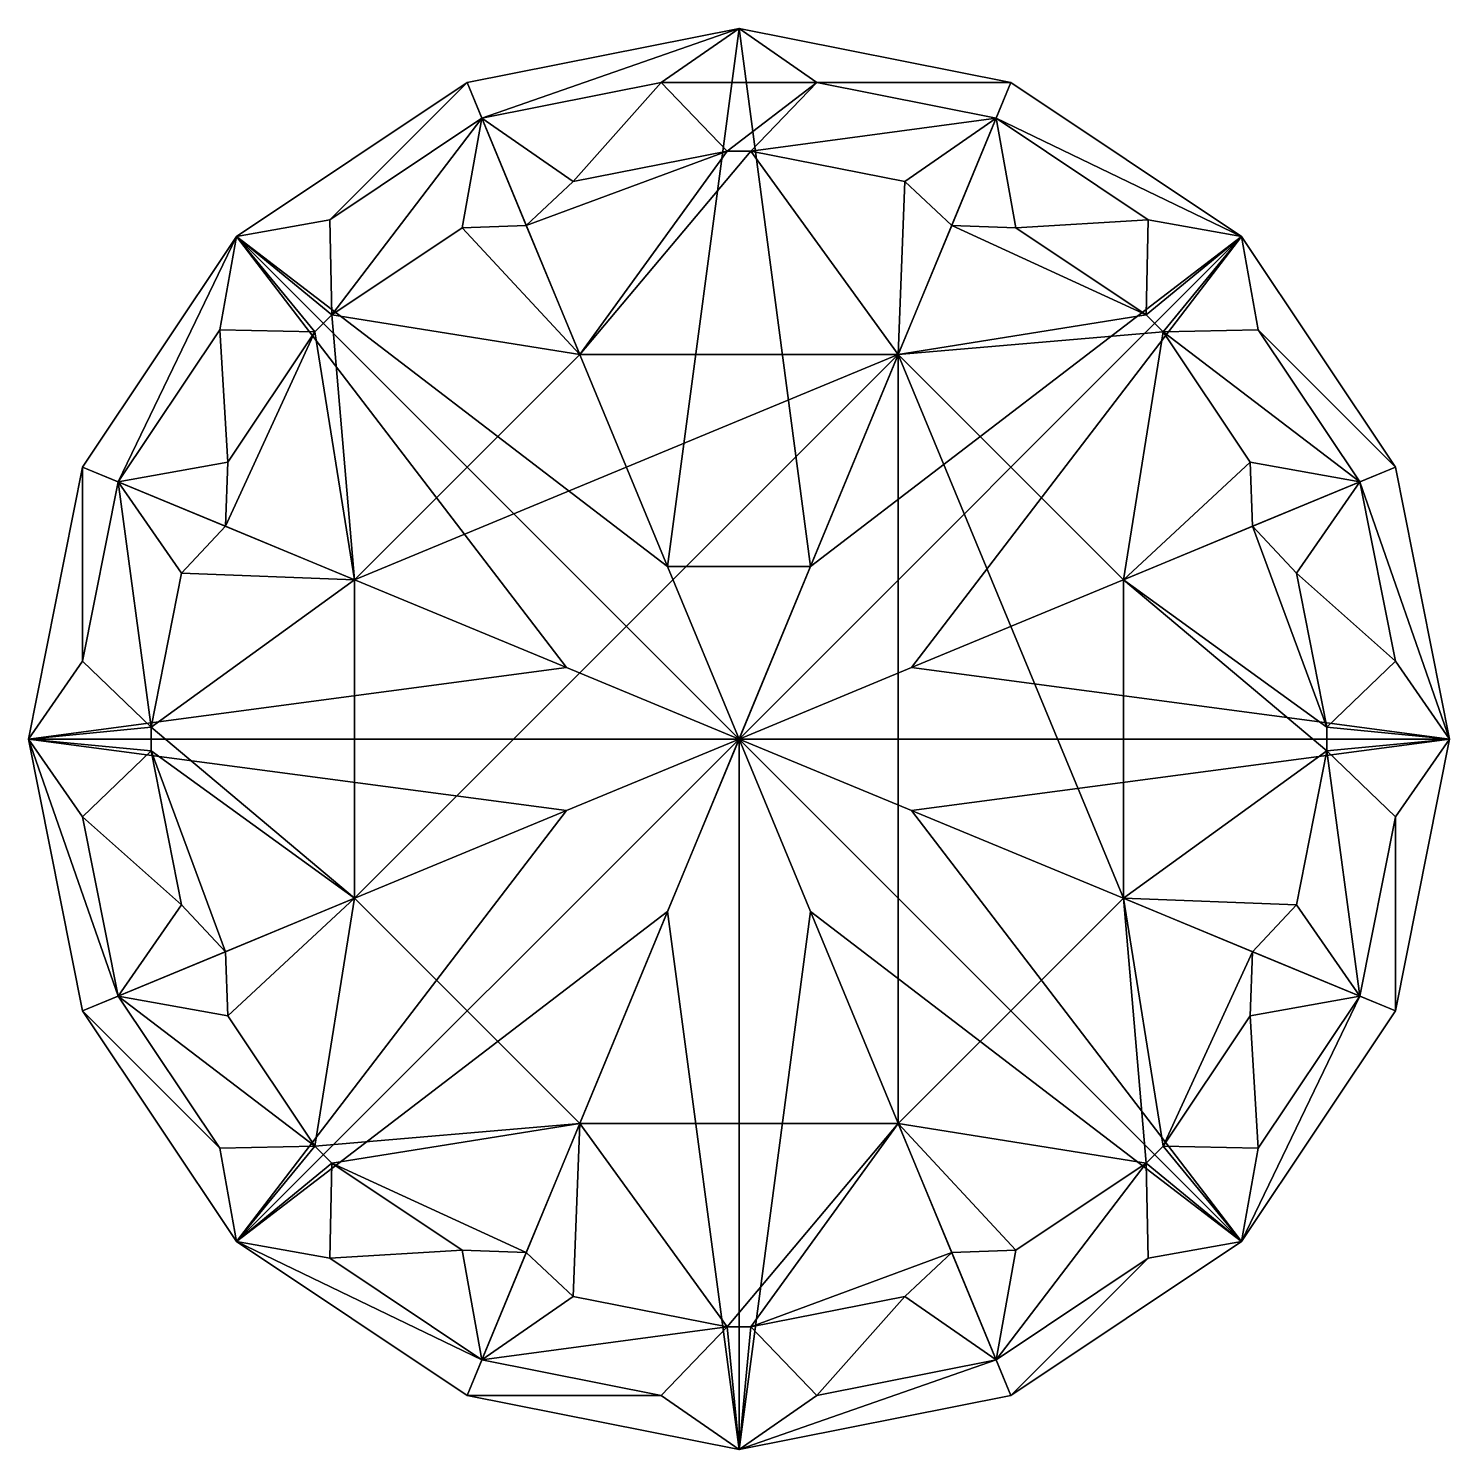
# Model space of a CAD drawing. Extents: x -1.02 to 1.02, y -1.02 to 1.02.
import ezdxf

# ---------------------------------------------------------------- set-up
doc = ezdxf.new("R2010")
doc.units = 0
doc.layers.add('GEM', color=15, linetype='CONTINUOUS')

msp = doc.modelspace()

# ---------------------------------------------------------------- linework, layer by layer
at = {"layer": 'GEM', "color": 0}
for points in [[(-0.102609, 0.24772, -0.694808), (-0.390337, 0.942357, -0.069428), (0, 1.02, -0.069428)], [(0, 1.02), (0, 1.02, -0.069428), (-0.390337, 0.942357, -0.069428)], [(0, 1.02), (-0.390337, 0.942357, -0.069428), (-0.390337, 0.942357)], [(0, 1.02), (-0.390337, 0.942357), (-0.369176, 0.891269, 0.102)], [(0, 1.02), (-0.369176, 0.891269, 0.102), (-0.111655, 0.942494, 0.102)], [(0.111655, 0.942494, 0.102), (0, 1.02), (-0.111655, 0.942494, 0.102)], [(-0.102609, 0.24772, -0.694808), (0, 1.02, -0.069428), (0.102609, 0.24772, -0.694808)], [(0.390337, 0.942357, -0.069428), (0.102609, 0.24772, -0.694808), (0, 1.02, -0.069428)], [(0, 1.02, -0.069428), (0, 1.02), (0.390337, 0.942357)], [(0, 1.02, -0.069428), (0.390337, 0.942357), (0.390337, 0.942357, -0.069428)], [(0.390337, 0.942357), (0, 1.02), (0.111655, 0.942494, 0.102)], [(-0.390337, 0.942357, -0.069428), (-0.102609, 0.24772, -0.694808), (-0.721249, 0.721249, -0.069428)], [(-0.390337, 0.942357, -0.069428), (-0.721249, 0.721249, -0.069428), (-0.721249, 0.721249)], [(-0.390337, 0.942357, -0.069428), (-0.721249, 0.721249), (-0.390337, 0.942357)], [(-0.390337, 0.942357), (-0.721249, 0.721249), (-0.587492, 0.745396, 0.102)], [(-0.390337, 0.942357), (-0.587492, 0.745396, 0.102), (-0.369176, 0.891269, 0.102)], [(-0.111655, 0.942494, 0.102), (-0.369176, 0.891269, 0.102), (-0.237906, 0.800074, 0.231633)], [(-0.111655, 0.942494, 0.102), (-0.237906, 0.800074, 0.231633), (-0.017125, 0.84399, 0.231633)], [(0.111655, 0.942494, 0.102), (-0.111655, 0.942494, 0.102), (-0.017125, 0.84399, 0.231633)], [(0.111655, 0.942494, 0.102), (-0.017125, 0.84399, 0.231633), (0.017125, 0.84399, 0.231633)], [(0.369176, 0.891269, 0.102), (0.111655, 0.942494, 0.102), (0.017125, 0.84399, 0.231633)], [(0.102609, 0.24772, -0.694808), (0.390337, 0.942357, -0.069428), (0.721249, 0.721249, -0.069428)], [(0.390337, 0.942357), (0.111655, 0.942494, 0.102), (0.369176, 0.891269, 0.102)], [(0.721249, 0.721249), (0.390337, 0.942357), (0.369176, 0.891269, 0.102)], [(0.721249, 0.721249, -0.069428), (0.390337, 0.942357, -0.069428), (0.390337, 0.942357)], [(0.721249, 0.721249, -0.069428), (0.390337, 0.942357), (0.721249, 0.721249)], [(-0.369176, 0.891269, 0.102), (-0.587492, 0.745396, 0.102), (-0.584682, 0.6089, 0.231633)], [(-0.369176, 0.891269, 0.102), (-0.584682, 0.6089, 0.231633), (-0.397512, 0.733963, 0.231633)], [(-0.369176, 0.891269, 0.102), (-0.397512, 0.733963, 0.231633), (-0.305363, 0.737212, 0.269793)], [(-0.237906, 0.800074, 0.231633), (-0.369176, 0.891269, 0.102), (-0.305363, 0.737212, 0.269793)], [(0.369176, 0.891269, 0.102), (0.017125, 0.84399, 0.231633), (0.237906, 0.800074, 0.231633)], [(0.369176, 0.891269, 0.102), (0.237906, 0.800074, 0.231633), (0.305363, 0.737212, 0.269793)], [(0.397512, 0.733963, 0.231633), (0.369176, 0.891269, 0.102), (0.305363, 0.737212, 0.269793)], [(0.721249, 0.721249), (0.369176, 0.891269, 0.102), (0.587492, 0.745396, 0.102)], [(0.587492, 0.745396, 0.102), (0.369176, 0.891269, 0.102), (0.397512, 0.733963, 0.231633)], [(-0.017125, 0.84399, 0.231633), (-0.237906, 0.800074, 0.231633), (-0.305363, 0.737212, 0.269793)], [(-0.017125, 0.84399, 0.231633), (-0.305363, 0.737212, 0.269793), (-0.228617, 0.55193, 0.424577)], [(0.017125, 0.84399, 0.231633), (-0.017125, 0.84399, 0.231633), (-0.228617, 0.55193, 0.424577)], [(0.017125, 0.84399, 0.231633), (-0.228617, 0.55193, 0.424577), (0.228617, 0.55193, 0.424577)], [(0.237906, 0.800074, 0.231633), (0.017125, 0.84399, 0.231633), (0.228617, 0.55193, 0.424577)], [(0.237906, 0.800074, 0.231633), (0.228617, 0.55193, 0.424577), (0.305363, 0.737212, 0.269793)], [(-0.721249, 0.721249), (-0.584682, 0.6089, 0.231633), (-0.587492, 0.745396, 0.102)], [(-0.397512, 0.733963, 0.231633), (-0.228617, 0.55193, 0.424577), (-0.305363, 0.737212, 0.269793)], [(0.584682, 0.6089, 0.231633), (0.305363, 0.737212, 0.269793), (0.228617, 0.55193, 0.424577)], [(0.584682, 0.6089, 0.231633), (0.397512, 0.733963, 0.231633), (0.305363, 0.737212, 0.269793)], [(0.587492, 0.745396, 0.102), (0.397512, 0.733963, 0.231633), (0.584682, 0.6089, 0.231633)], [(0.721249, 0.721249), (0.587492, 0.745396, 0.102), (0.584682, 0.6089, 0.231633)], [(-0.24772, 0.102609, -0.694808), (-0.942357, 0.390337, -0.069428), (-0.721249, 0.721249, -0.069428)], [(-0.721249, 0.721249, -0.069428), (-0.942357, 0.390337, -0.069428), (-0.942357, 0.390337)], [(-0.721249, 0.721249, -0.069428), (-0.942357, 0.390337), (-0.721249, 0.721249)], [(-0.721249, 0.721249), (-0.942357, 0.390337), (-0.891269, 0.369176, 0.102)], [(-0.721249, 0.721249), (-0.891269, 0.369176, 0.102), (-0.745396, 0.587492, 0.102)], [(-0.721249, 0.721249), (-0.745396, 0.587492, 0.102), (-0.6089, 0.584682, 0.231633)], [(-0.721249, 0.721249, -0.069428), (-0.102609, 0.24772, -0.694808), (0, 0, -0.895408)], [(-0.721249, 0.721249, -0.069428), (0, 0, -0.895408), (-0.24772, 0.102609, -0.694808)], [(-0.721249, 0.721249), (-0.6089, 0.584682, 0.231633), (-0.584682, 0.6089, 0.231633)], [(-0.397512, 0.733963, 0.231633), (-0.584682, 0.6089, 0.231633), (-0.228617, 0.55193, 0.424577)], [(0.721249, 0.721249, -0.069428), (0.24772, 0.102609, -0.694808), (0, 0, -0.895408)], [(0.721249, 0.721249, -0.069428), (0, 0, -0.895408), (0.102609, 0.24772, -0.694808)], [(0.942357, 0.390337, -0.069428), (0.24772, 0.102609, -0.694808), (0.721249, 0.721249, -0.069428)], [(0.721249, 0.721249), (0.584682, 0.6089, 0.231633), (0.6089, 0.584682, 0.231633)], [(0.721249, 0.721249), (0.6089, 0.584682, 0.231633), (0.745396, 0.587492, 0.102)], [(0.942357, 0.390337, -0.069428), (0.721249, 0.721249, -0.069428), (0.721249, 0.721249)], [(0.942357, 0.390337, -0.069428), (0.721249, 0.721249), (0.942357, 0.390337)], [(0.942357, 0.390337), (0.721249, 0.721249), (0.745396, 0.587492, 0.102)], [(-0.584682, 0.6089, 0.231633), (-0.6089, 0.584682, 0.231633), (-0.55193, 0.228617, 0.424577)], [(-0.584682, 0.6089, 0.231633), (-0.55193, 0.228617, 0.424577), (-0.228617, 0.55193, 0.424577)], [(0.6089, 0.584682, 0.231633), (0.584682, 0.6089, 0.231633), (0.228617, 0.55193, 0.424577)], [(-0.745396, 0.587492, 0.102), (-0.891269, 0.369176, 0.102), (-0.733963, 0.397512, 0.231633)], [(-0.745396, 0.587492, 0.102), (-0.733963, 0.397512, 0.231633), (-0.6089, 0.584682, 0.231633)], [(-0.6089, 0.584682, 0.231633), (-0.733963, 0.397512, 0.231633), (-0.737212, 0.305363, 0.269793)], [(-0.6089, 0.584682, 0.231633), (-0.737212, 0.305363, 0.269793), (-0.55193, 0.228617, 0.424577)], [(0.6089, 0.584682, 0.231633), (0.228617, 0.55193, 0.424577), (0.55193, 0.228617, 0.424577)], [(0.733963, 0.397512, 0.231633), (0.6089, 0.584682, 0.231633), (0.55193, 0.228617, 0.424577)], [(0.891269, 0.369176, 0.102), (0.745396, 0.587492, 0.102), (0.6089, 0.584682, 0.231633)], [(0.891269, 0.369176, 0.102), (0.6089, 0.584682, 0.231633), (0.733963, 0.397512, 0.231633)], [(0.942357, 0.390337), (0.745396, 0.587492, 0.102), (0.891269, 0.369176, 0.102)], [(0.228617, 0.55193, 0.424577), (-0.228617, 0.55193, 0.424577), (-0.55193, 0.228617, 0.424577)], [(0.228617, 0.55193, 0.424577), (-0.55193, 0.228617, 0.424577), (-0.55193, -0.228617, 0.424577)], [(0.228617, 0.55193, 0.424577), (-0.55193, -0.228617, 0.424577), (-0.228617, -0.55193, 0.424577)], [(0.228617, 0.55193, 0.424577), (-0.228617, -0.55193, 0.424577), (0.228617, -0.55193, 0.424577)], [(0.228617, 0.55193, 0.424577), (0.228617, -0.55193, 0.424577), (0.55193, -0.228617, 0.424577)], [(0.228617, 0.55193, 0.424577), (0.55193, -0.228617, 0.424577), (0.55193, 0.228617, 0.424577)], [(-0.942357, 0.390337, -0.069428), (-0.24772, 0.102609, -0.694808), (-1.02, 0, -0.069428)], [(-1.02, 0, -0.069428), (-1.02, 0), (-0.942357, 0.390337)], [(-1.02, 0, -0.069428), (-0.942357, 0.390337), (-0.942357, 0.390337, -0.069428)], [(-0.942357, 0.390337), (-1.02, 0), (-0.942494, 0.111655, 0.102)], [(-0.942357, 0.390337), (-0.942494, 0.111655, 0.102), (-0.891269, 0.369176, 0.102)], [(-0.733963, 0.397512, 0.231633), (-0.891269, 0.369176, 0.102), (-0.737212, 0.305363, 0.269793)], [(0.24772, 0.102609, -0.694808), (0.942357, 0.390337, -0.069428), (1.02, 0, -0.069428)], [(0.733963, 0.397512, 0.231633), (0.55193, 0.228617, 0.424577), (0.737212, 0.305363, 0.269793)], [(0.891269, 0.369176, 0.102), (0.733963, 0.397512, 0.231633), (0.737212, 0.305363, 0.269793)], [(1.02, 0), (0.942357, 0.390337), (0.891269, 0.369176, 0.102)], [(1.02, 0), (1.02, 0, -0.069428), (0.942357, 0.390337, -0.069428)], [(1.02, 0), (0.942357, 0.390337, -0.069428), (0.942357, 0.390337)], [(-0.891269, 0.369176, 0.102), (-0.942494, 0.111655, 0.102), (-0.84399, 0.017125, 0.231633)], [(-0.891269, 0.369176, 0.102), (-0.84399, 0.017125, 0.231633), (-0.800074, 0.237906, 0.231633)], [(-0.891269, 0.369176, 0.102), (-0.800074, 0.237906, 0.231633), (-0.737212, 0.305363, 0.269793)], [(0.800074, 0.237906, 0.231633), (0.891269, 0.369176, 0.102), (0.737212, 0.305363, 0.269793)], [(0.942494, 0.111655, 0.102), (0.891269, 0.369176, 0.102), (0.800074, 0.237906, 0.231633)], [(1.02, 0), (0.891269, 0.369176, 0.102), (0.942494, 0.111655, 0.102)], [(-0.800074, 0.237906, 0.231633), (-0.55193, 0.228617, 0.424577), (-0.737212, 0.305363, 0.269793)], [(0.84399, 0.017125, 0.231633), (0.737212, 0.305363, 0.269793), (0.55193, 0.228617, 0.424577)], [(0.84399, 0.017125, 0.231633), (0.800074, 0.237906, 0.231633), (0.737212, 0.305363, 0.269793)], [(-0.102609, 0.24772, -0.694808), (0.102609, 0.24772, -0.694808), (0, 0, -0.895408)], [(-0.800074, 0.237906, 0.231633), (-0.84399, 0.017125, 0.231633), (-0.55193, 0.228617, 0.424577)], [(-0.84399, 0.017125, 0.231633), (-0.55193, -0.228617, 0.424577), (-0.55193, 0.228617, 0.424577)], [(0.84399, -0.017125, 0.231633), (0.84399, 0.017125, 0.231633), (0.55193, 0.228617, 0.424577)], [(0.84399, -0.017125, 0.231633), (0.55193, 0.228617, 0.424577), (0.55193, -0.228617, 0.424577)], [(0.942494, 0.111655, 0.102), (0.800074, 0.237906, 0.231633), (0.84399, 0.017125, 0.231633)], [(-1.02, 0), (-0.84399, 0.017125, 0.231633), (-0.942494, 0.111655, 0.102)], [(-1.02, 0, -0.069428), (-0.24772, 0.102609, -0.694808), (0, 0, -0.895408)], [(1.02, 0, -0.069428), (0, 0, -0.895408), (0.24772, 0.102609, -0.694808)], [(1.02, 0), (0.942494, 0.111655, 0.102), (0.84399, 0.017125, 0.231633)], [(-1.02, 0), (-0.84399, -0.017125, 0.231633), (-0.84399, 0.017125, 0.231633)], [(-0.24772, -0.102609, -0.694808), (-0.942357, -0.390337, -0.069428), (-1.02, 0, -0.069428)], [(-1.02, 0), (-1.02, 0, -0.069428), (-0.942357, -0.390337, -0.069428)], [(-1.02, 0), (-0.942357, -0.390337, -0.069428), (-0.942357, -0.390337)], [(-1.02, 0, -0.069428), (0, 0, -0.895408), (-0.24772, -0.102609, -0.694808)], [(-1.02, 0), (-0.942357, -0.390337), (-0.891269, -0.369176, 0.102)], [(-1.02, 0), (-0.891269, -0.369176, 0.102), (-0.942494, -0.111655, 0.102)], [(-1.02, 0), (-0.942494, -0.111655, 0.102), (-0.84399, -0.017125, 0.231633)], [(-0.84399, 0.017125, 0.231633), (-0.84399, -0.017125, 0.231633), (-0.55193, -0.228617, 0.424577)], [(-0.721249, -0.721249, -0.069428), (-0.24772, -0.102609, -0.694808), (0, 0, -0.895408)], [(-0.721249, -0.721249, -0.069428), (0, 0, -0.895408), (-0.102609, -0.24772, -0.694808)], [(0, -1.02, -0.069428), (-0.102609, -0.24772, -0.694808), (0, 0, -0.895408)], [(0, -1.02, -0.069428), (0, 0, -0.895408), (0.102609, -0.24772, -0.694808)], [(0.721249, -0.721249, -0.069428), (0.102609, -0.24772, -0.694808), (0, 0, -0.895408)], [(0.721249, -0.721249, -0.069428), (0, 0, -0.895408), (0.24772, -0.102609, -0.694808)], [(1.02, 0, -0.069428), (0.24772, -0.102609, -0.694808), (0, 0, -0.895408)], [(0.942357, -0.390337, -0.069428), (0.24772, -0.102609, -0.694808), (1.02, 0, -0.069428)], [(1.02, 0), (0.84399, 0.017125, 0.231633), (0.84399, -0.017125, 0.231633)], [(1.02, 0), (0.84399, -0.017125, 0.231633), (0.942494, -0.111655, 0.102)], [(1.02, 0, -0.069428), (1.02, 0), (0.942357, -0.390337)], [(1.02, 0, -0.069428), (0.942357, -0.390337), (0.942357, -0.390337, -0.069428)], [(0.942357, -0.390337), (1.02, 0), (0.942494, -0.111655, 0.102)], [(-0.942494, -0.111655, 0.102), (-0.800074, -0.237906, 0.231633), (-0.84399, -0.017125, 0.231633)], [(-0.84399, -0.017125, 0.231633), (-0.800074, -0.237906, 0.231633), (-0.737212, -0.305363, 0.269793)], [(-0.84399, -0.017125, 0.231633), (-0.737212, -0.305363, 0.269793), (-0.55193, -0.228617, 0.424577)], [(0.800074, -0.237906, 0.231633), (0.84399, -0.017125, 0.231633), (0.55193, -0.228617, 0.424577)], [(0.891269, -0.369176, 0.102), (0.84399, -0.017125, 0.231633), (0.800074, -0.237906, 0.231633)], [(0.891269, -0.369176, 0.102), (0.942494, -0.111655, 0.102), (0.84399, -0.017125, 0.231633)], [(-0.942494, -0.111655, 0.102), (-0.891269, -0.369176, 0.102), (-0.800074, -0.237906, 0.231633)], [(-0.942357, -0.390337, -0.069428), (-0.24772, -0.102609, -0.694808), (-0.721249, -0.721249, -0.069428)], [(0.24772, -0.102609, -0.694808), (0.942357, -0.390337, -0.069428), (0.721249, -0.721249, -0.069428)], [(0.942357, -0.390337), (0.942494, -0.111655, 0.102), (0.891269, -0.369176, 0.102)], [(-0.800074, -0.237906, 0.231633), (-0.891269, -0.369176, 0.102), (-0.737212, -0.305363, 0.269793)], [(-0.733963, -0.397512, 0.231633), (-0.55193, -0.228617, 0.424577), (-0.737212, -0.305363, 0.269793)], [(-0.733963, -0.397512, 0.231633), (-0.6089, -0.584682, 0.231633), (-0.55193, -0.228617, 0.424577)], [(-0.6089, -0.584682, 0.231633), (-0.228617, -0.55193, 0.424577), (-0.55193, -0.228617, 0.424577)], [(0.584682, -0.6089, 0.231633), (0.55193, -0.228617, 0.424577), (0.228617, -0.55193, 0.424577)], [(0.800074, -0.237906, 0.231633), (0.55193, -0.228617, 0.424577), (0.737212, -0.305363, 0.269793)], [(0.6089, -0.584682, 0.231633), (0.737212, -0.305363, 0.269793), (0.55193, -0.228617, 0.424577)], [(0.584682, -0.6089, 0.231633), (0.6089, -0.584682, 0.231633), (0.55193, -0.228617, 0.424577)], [(0.891269, -0.369176, 0.102), (0.800074, -0.237906, 0.231633), (0.737212, -0.305363, 0.269793)], [(-0.102609, -0.24772, -0.694808), (-0.390337, -0.942357, -0.069428), (-0.721249, -0.721249, -0.069428)], [(-0.390337, -0.942357, -0.069428), (-0.102609, -0.24772, -0.694808), (0, -1.02, -0.069428)], [(0.102609, -0.24772, -0.694808), (0.390337, -0.942357, -0.069428), (0, -1.02, -0.069428)], [(0.390337, -0.942357, -0.069428), (0.102609, -0.24772, -0.694808), (0.721249, -0.721249, -0.069428)], [(-0.891269, -0.369176, 0.102), (-0.733963, -0.397512, 0.231633), (-0.737212, -0.305363, 0.269793)], [(0.6089, -0.584682, 0.231633), (0.733963, -0.397512, 0.231633), (0.737212, -0.305363, 0.269793)], [(0.733963, -0.397512, 0.231633), (0.891269, -0.369176, 0.102), (0.737212, -0.305363, 0.269793)], [(-0.942357, -0.390337), (-0.745396, -0.587492, 0.102), (-0.891269, -0.369176, 0.102)], [(-0.891269, -0.369176, 0.102), (-0.745396, -0.587492, 0.102), (-0.6089, -0.584682, 0.231633)], [(-0.891269, -0.369176, 0.102), (-0.6089, -0.584682, 0.231633), (-0.733963, -0.397512, 0.231633)], [(0.721249, -0.721249), (0.942357, -0.390337), (0.891269, -0.369176, 0.102)], [(0.721249, -0.721249), (0.891269, -0.369176, 0.102), (0.745396, -0.587492, 0.102)], [(0.745396, -0.587492, 0.102), (0.891269, -0.369176, 0.102), (0.733963, -0.397512, 0.231633)], [(-0.942357, -0.390337, -0.069428), (-0.721249, -0.721249, -0.069428), (-0.721249, -0.721249)], [(-0.942357, -0.390337, -0.069428), (-0.721249, -0.721249), (-0.942357, -0.390337)], [(-0.942357, -0.390337), (-0.721249, -0.721249), (-0.745396, -0.587492, 0.102)], [(0.745396, -0.587492, 0.102), (0.733963, -0.397512, 0.231633), (0.6089, -0.584682, 0.231633)], [(0.721249, -0.721249, -0.069428), (0.942357, -0.390337, -0.069428), (0.942357, -0.390337)], [(0.721249, -0.721249, -0.069428), (0.942357, -0.390337), (0.721249, -0.721249)], [(-0.6089, -0.584682, 0.231633), (-0.584682, -0.6089, 0.231633), (-0.228617, -0.55193, 0.424577)], [(-0.584682, -0.6089, 0.231633), (-0.305363, -0.737212, 0.269793), (-0.228617, -0.55193, 0.424577)], [(-0.237906, -0.800074, 0.231633), (-0.228617, -0.55193, 0.424577), (-0.305363, -0.737212, 0.269793)], [(-0.237906, -0.800074, 0.231633), (-0.017125, -0.84399, 0.231633), (-0.228617, -0.55193, 0.424577)], [(-0.017125, -0.84399, 0.231633), (0.228617, -0.55193, 0.424577), (-0.228617, -0.55193, 0.424577)], [(-0.017125, -0.84399, 0.231633), (0.017125, -0.84399, 0.231633), (0.228617, -0.55193, 0.424577)], [(0.017125, -0.84399, 0.231633), (0.305363, -0.737212, 0.269793), (0.228617, -0.55193, 0.424577)], [(0.397512, -0.733963, 0.231633), (0.584682, -0.6089, 0.231633), (0.228617, -0.55193, 0.424577)], [(0.397512, -0.733963, 0.231633), (0.228617, -0.55193, 0.424577), (0.305363, -0.737212, 0.269793)], [(-0.721249, -0.721249), (-0.6089, -0.584682, 0.231633), (-0.745396, -0.587492, 0.102)], [(-0.721249, -0.721249), (-0.584682, -0.6089, 0.231633), (-0.6089, -0.584682, 0.231633)], [(0.721249, -0.721249), (0.6089, -0.584682, 0.231633), (0.584682, -0.6089, 0.231633)], [(0.721249, -0.721249), (0.745396, -0.587492, 0.102), (0.6089, -0.584682, 0.231633)], [(-0.721249, -0.721249), (-0.587492, -0.745396, 0.102), (-0.584682, -0.6089, 0.231633)], [(-0.587492, -0.745396, 0.102), (-0.397512, -0.733963, 0.231633), (-0.584682, -0.6089, 0.231633)], [(-0.584682, -0.6089, 0.231633), (-0.397512, -0.733963, 0.231633), (-0.305363, -0.737212, 0.269793)], [(0.369176, -0.891269, 0.102), (0.587492, -0.745396, 0.102), (0.584682, -0.6089, 0.231633)], [(0.369176, -0.891269, 0.102), (0.584682, -0.6089, 0.231633), (0.397512, -0.733963, 0.231633)], [(0.721249, -0.721249), (0.584682, -0.6089, 0.231633), (0.587492, -0.745396, 0.102)], [(-0.721249, -0.721249, -0.069428), (-0.390337, -0.942357, -0.069428), (-0.390337, -0.942357)], [(-0.721249, -0.721249, -0.069428), (-0.390337, -0.942357), (-0.721249, -0.721249)], [(-0.721249, -0.721249), (-0.390337, -0.942357), (-0.369176, -0.891269, 0.102)], [(-0.721249, -0.721249), (-0.369176, -0.891269, 0.102), (-0.587492, -0.745396, 0.102)], [(-0.587492, -0.745396, 0.102), (-0.369176, -0.891269, 0.102), (-0.397512, -0.733963, 0.231633)], [(-0.397512, -0.733963, 0.231633), (-0.369176, -0.891269, 0.102), (-0.305363, -0.737212, 0.269793)], [(0.369176, -0.891269, 0.102), (0.397512, -0.733963, 0.231633), (0.305363, -0.737212, 0.269793)], [(0.390337, -0.942357, -0.069428), (0.721249, -0.721249, -0.069428), (0.721249, -0.721249)], [(0.390337, -0.942357, -0.069428), (0.721249, -0.721249), (0.390337, -0.942357)], [(0.390337, -0.942357), (0.721249, -0.721249), (0.587492, -0.745396, 0.102)], [(-0.369176, -0.891269, 0.102), (-0.237906, -0.800074, 0.231633), (-0.305363, -0.737212, 0.269793)], [(0.017125, -0.84399, 0.231633), (0.237906, -0.800074, 0.231633), (0.305363, -0.737212, 0.269793)], [(0.237906, -0.800074, 0.231633), (0.369176, -0.891269, 0.102), (0.305363, -0.737212, 0.269793)], [(0.390337, -0.942357), (0.587492, -0.745396, 0.102), (0.369176, -0.891269, 0.102)], [(-0.369176, -0.891269, 0.102), (-0.017125, -0.84399, 0.231633), (-0.237906, -0.800074, 0.231633)], [(0.111655, -0.942494, 0.102), (0.237906, -0.800074, 0.231633), (0.017125, -0.84399, 0.231633)], [(0.111655, -0.942494, 0.102), (0.369176, -0.891269, 0.102), (0.237906, -0.800074, 0.231633)], [(-0.369176, -0.891269, 0.102), (-0.111655, -0.942494, 0.102), (-0.017125, -0.84399, 0.231633)], [(0, -1.02), (-0.017125, -0.84399, 0.231633), (-0.111655, -0.942494, 0.102)], [(0, -1.02), (0.017125, -0.84399, 0.231633), (-0.017125, -0.84399, 0.231633)], [(0, -1.02), (0.111655, -0.942494, 0.102), (0.017125, -0.84399, 0.231633)], [(-0.390337, -0.942357), (-0.111655, -0.942494, 0.102), (-0.369176, -0.891269, 0.102)], [(0, -1.02), (0.390337, -0.942357), (0.369176, -0.891269, 0.102)], [(0, -1.02), (0.369176, -0.891269, 0.102), (0.111655, -0.942494, 0.102)], [(0, -1.02, -0.069428), (0, -1.02), (-0.390337, -0.942357)], [(0, -1.02, -0.069428), (-0.390337, -0.942357), (-0.390337, -0.942357, -0.069428)], [(-0.390337, -0.942357), (0, -1.02), (-0.111655, -0.942494, 0.102)], [(0, -1.02), (0, -1.02, -0.069428), (0.390337, -0.942357, -0.069428)], [(0, -1.02), (0.390337, -0.942357, -0.069428), (0.390337, -0.942357)]]:
    msp.add_3dface(points, dxfattribs=at)

doc.saveas('drawing.dxf')
